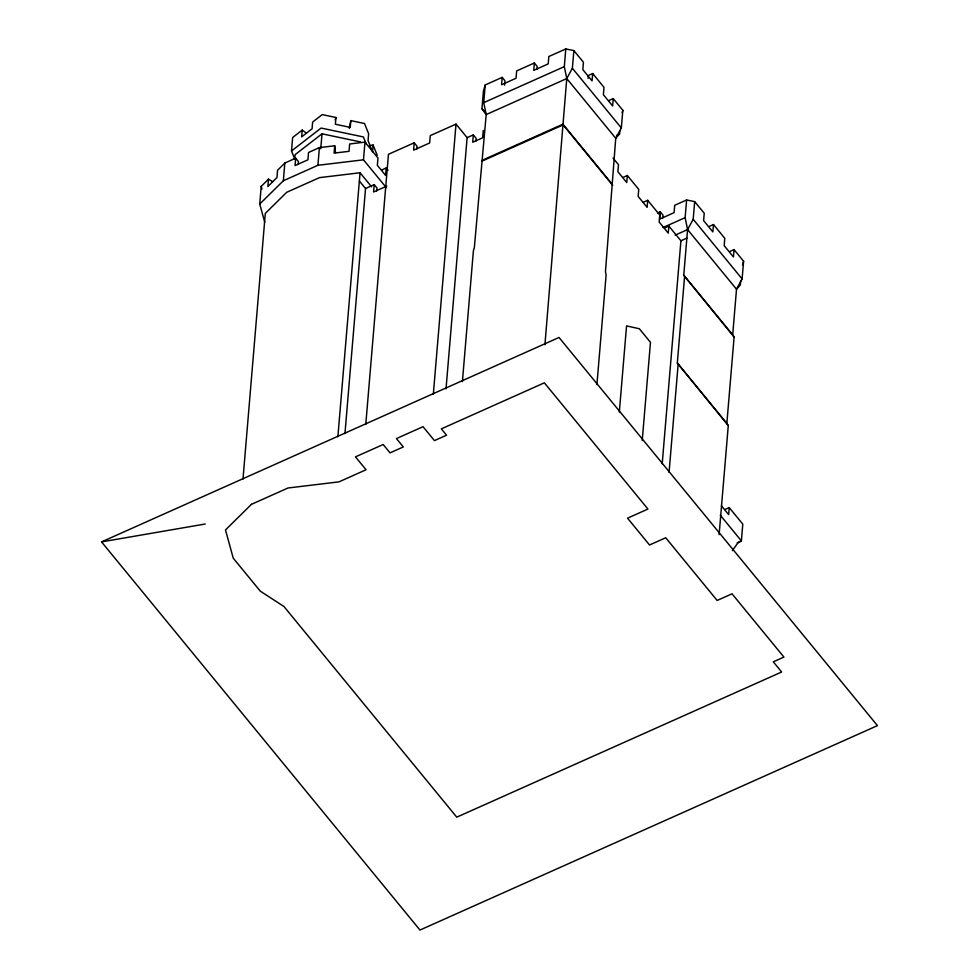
<?xml version="1.0" encoding="UTF-8"?>
<svg xmlns="http://www.w3.org/2000/svg" width="979" height="979" viewBox="0 0 979 979"><rect width="100%" height="100%" fill="white"/><g stroke="black" fill="none" stroke-linecap="round" stroke-linejoin="round"><path stroke-width="1.47" d="M264.746 222.233L259.741 204.024L261.222 186.34L268.491 179.181L272.627 181.641M243 479.012L265.309 213.385L286.725 192.276L319.472 177.64L360.052 172.757L371.579 186.805M268.491 179.181L267.867 186.536L276.947 177.578L277.571 170.224L284.828 163.065L295.682 158.206L298.46 161.596L298.203 164.533M259.741 204.024L283.347 180.748L284.828 163.065M294.826 159.283L291.509 150.974L292.648 137.525L302.23 130.097L305.999 132.887M294.74 159.149L295.12 154.658L322.018 133.817L360.468 141.906M295.682 158.206L295.058 165.573L307.932 159.822L308.544 152.467L319.399 147.609L334.708 145.773L335.503 152.565M302.23 130.097L301.667 136.864L312.081 128.787L312.644 122.032L322.238 114.604L335.944 117.492L335.369 124.247L350.249 127.38L350.812 120.613L364.518 123.501L368.642 133.817L368.067 140.572L372.534 151.782L373.109 145.014L369.413 145.736M283.347 180.748L317.906 165.292L319.399 147.609M320.757 148.808L322.018 133.817M334.708 145.773L334.084 153.128L349.038 151.329L349.662 143.974L364.971 142.126L377.967 157.974L377.343 165.329L385.567 175.351L386.191 167.996L381.847 169.93M349.319 128.433L350.812 120.613M337.877 436.769L360.052 172.757M386.289 187.613L363.478 159.81L364.971 142.126M344.951 433.636L365.534 188.519L359.354 180.993M365.534 188.519L374.223 184.639L373.599 191.994L386.791 186.108M376.744 190.966L376.988 188.017L374.223 184.639M365.779 424.397L388.455 154.303L414.203 142.799L416.981 146.177L416.736 149.126M414.203 142.799L413.591 150.154L429.646 142.983L430.27 135.616L456.018 124.113L467.118 137.647L446.02 388.859M433.33 394.219L456.018 124.113M467.118 137.647L473.322 134.869L472.71 142.236L482.647 137.794L483.259 130.427M475.855 141.196L476.1 138.259L473.322 134.869M462.406 381.639L473.408 250.673L474.338 247.675L486.196 114.58L481.949 108.681L483.43 90.998L485.205 84.965L502.178 77.378L504.944 80.767L504.577 85.173M502.178 77.378L501.554 84.745L516.031 78.271L516.655 70.916L534.35 62.999L533.739 70.353L548.216 63.892L548.827 56.525L565.789 48.95L573.865 50.59L572.372 68.273L566.768 78.565L486.196 114.58L483.724 102.648L485.205 84.965M536.884 69.325L537.128 66.376L534.35 62.999M544.924 344.767L566.768 78.565L564.308 66.633L565.789 48.95M588.098 78.418L588.342 75.469L592.687 73.535L603.994 87.327L603.382 94.682L612.634 105.965L613.246 98.598L608.914 100.543M592.687 73.535L592.062 80.89L582.823 69.619L583.435 62.252L573.865 50.59M596.909 384.637L606.111 275.001L605.463 271.672L615.742 138.259L621.335 127.955L622.828 110.272L613.246 98.598M566.768 78.565L615.742 138.259L619.56 133.988L619.805 131.039M623.011 177.444L627.355 175.498L626.756 182.547L617.884 171.729L618.483 164.68L613.099 158.121M619.328 412L626.56 325.897L639.324 328.748L650.472 342.332L642.236 440.44M643.362 202.261L647.706 200.316L647.119 207.364L638.149 196.424L638.736 189.375L627.355 175.498M657.509 212.981L660.238 211.758L659.613 219.125L674.09 212.651L674.715 205.296L686.609 199.973L694.674 201.613L704.231 213.251L703.607 220.618L712.859 231.888L713.483 224.534L709.139 226.467M662.759 218.084L663.003 215.147L660.238 211.758M664.508 228.021L668.853 226.088L668.253 233.124L659.161 222.049L659.76 215.001L647.706 200.316M662.196 463.826L680.919 240.797L668.853 226.088M719.124 534.595L728.278 425.596L726.846 423.393L734.103 337.045L683.758 275.221L687.588 229.588L685.129 217.656L686.609 199.973M728.278 425.596L677.321 363.013L684.566 276.665M669.061 472.355L678.129 364.457M675.155 235.144L687.588 229.588L693.193 219.296L694.674 201.613M729.698 251.542L734.042 249.596L733.43 256.951L724.179 245.68L724.79 238.325L713.483 224.534M734.103 337.045L732.684 334.855L736.514 289.221L742.106 278.929L743.599 261.234L734.042 249.596M740.711 280.532L740.332 284.962L736.514 289.221L687.588 229.588M724.901 509.545L729.245 507.611L728.657 514.624L721.376 505.751M622.118 112.683L622.828 110.272M742.535 264.856L743.599 261.234M335.161 119.989L335.944 117.492M732.365 550.651L737.652 543.186L741.384 540.897L742.792 524.12L729.245 507.611M291.509 150.974L321.1 128.053L363.393 136.95L366.158 143.876M483.724 102.648L564.308 66.633M482.353 160.201L562.937 124.198L611.912 183.881M481.582 161.327L563.133 124.896L612.719 185.325M616.782 135.224L619.56 133.988M663.016 227.532L685.129 217.656M680.919 240.797L686.879 238.142M101.547 541.901L559.021 337.474L877.453 725.623L419.979 930.05L101.547 541.901L205.223 524.01M737.224 542.758L741.384 540.897L720.263 515.162M317.906 165.292L363.478 159.81M572.372 68.273L621.335 127.955M693.193 219.296L742.106 278.929M683.758 275.221L732.684 334.855M481.949 108.681L485.792 113.356M677.321 363.013L726.846 423.393M386.191 167.996L388.039 170.26M373.109 145.014L377.221 155.331M261.222 186.34L261.98 189.106M251.468 504.32L225.488 529.945L233.235 558.152L260.304 591.169L283.934 606.49L456.765 817.171L781.646 671.998L773.312 661.828L783.922 657.08L732.023 593.812L717.142 600.457L665.708 537.752L649.542 544.985L627.539 518.172L647.927 509.056L544.373 382.826L441.358 428.851L446.559 435.202L434.456 440.611L423.026 426.685L396.434 438.568L403.311 446.95L390.046 452.873L383.168 444.503L355.475 456.875L366.048 469.761L338.979 481.864L288.01 487.995L251.468 504.32"/></g></svg>
